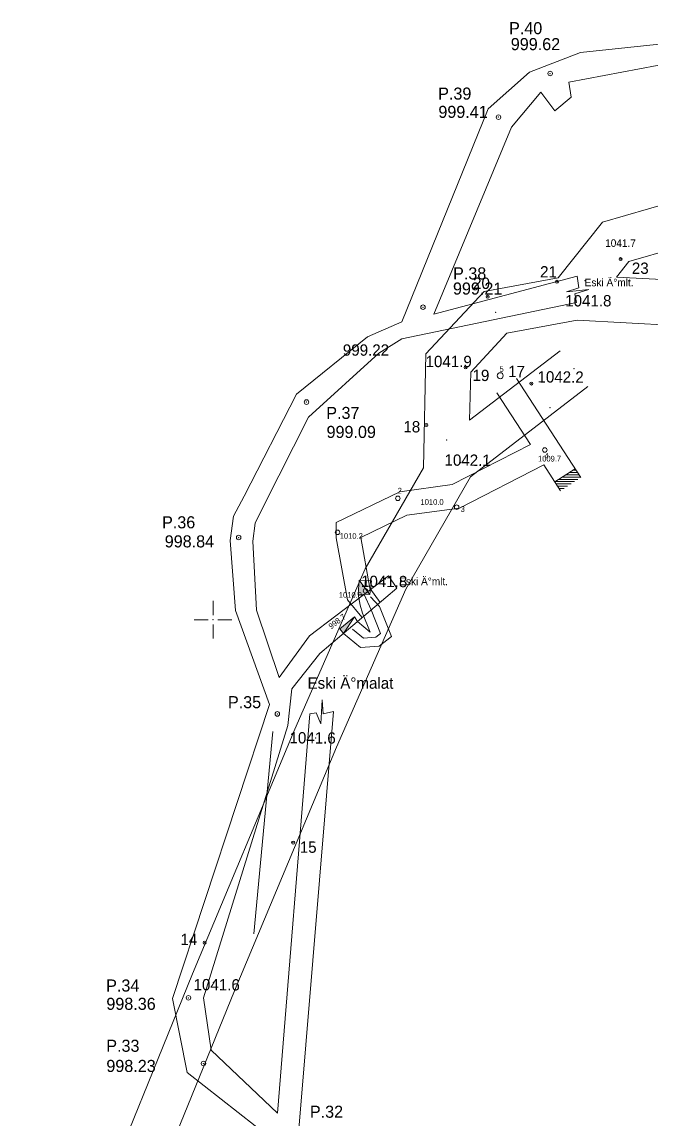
# Model space of a CAD drawing. Header units: millimetres. Extents: x 628903 to 629101, y 4089509 to 4089820.
# Drawn here: x 628937.3 to 628979.1, y 4089716.9 to 4089789.6 of the extents above; entities that cross this region are included whole.
import ezdxf

# ---------------------------------------------------------------- set-up
doc = ezdxf.new("R2010")
doc.units = ezdxf.units.MM
for name, color, linetype, lineweight, true_color in [('D_YOL', 7, 'Continuous', 0, 0xffffff), ('G_1010', 150, 'Continuous', 0, 0x007fff), ('G_1040', 94, 'Continuous', 0, 0x007f00), ('G_1040_POL', 3, 'Continuous', 0, 0x00ff00), ('G_995', 7, 'Continuous', 0, 0xffffff), ('P_DTY', 7, 'Continuous', 0, 0xffffff)]:
    doc.layers.add(name, color=color, linetype=linetype, lineweight=lineweight, true_color=true_color)
doc.styles.add('textstyle129', font='txt')
doc.styles.add('textstyle130', font='txt')
doc.styles.add('textstyle131', font='txt')
doc.styles.add('textstyle132', font='txt')
doc.styles.add('textstyle133', font='txt')
doc.styles.add('textstyle136', font='txt')
doc.styles.add('textstyle137', font='txt')
doc.styles.add('textstyle138', font='txt')
doc.styles.add('textstyle14', font='txt')
doc.styles.add('textstyle140', font='txt')
doc.styles.add('textstyle141', font='txt')
doc.styles.add('textstyle142', font='txt')
doc.styles.add('textstyle143', font='txt')
doc.styles.add('textstyle144', font='txt')
doc.styles.add('textstyle145', font='txt')
doc.styles.add('textstyle146', font='txt')
doc.styles.add('textstyle148', font='txt')
doc.styles.add('textstyle15', font='txt')
doc.styles.add('textstyle16', font='txt')
doc.styles.add('textstyle42', font='txt')
doc.styles.add('textstyle43', font='txt')
doc.styles.add('textstyle44', font='txt')
doc.styles.add('textstyle45', font='txt')
doc.styles.add('textstyle46', font='txt')
doc.styles.add('textstyle47', font='txt')
doc.styles.add('textstyle48', font='txt')
doc.styles.add('textstyle49', font='txt')
doc.styles.add('textstyle50', font='txt')
doc.styles.add('textstyle51', font='txt')
doc.styles.add('textstyle52', font='txt')
doc.styles.add('textstyle53', font='txt')
doc.styles.add('textstyle54', font='txt')
doc.styles.add('textstyle55', font='txt')
doc.styles.add('textstyle57', font='txt')
doc.styles.add('textstyle58', font='txt')
doc.styles.add('textstyle59', font='txt')
doc.styles.add('textstyle69', font='txt')
doc.styles.add('textstyle70', font='txt')
doc.styles.add('textstyle71', font='txt')
doc.styles.add('textstyle72', font='txt')
doc.styles.add('textstyle73', font='txt')
doc.styles.add('textstyle74', font='txt')
doc.styles.add('textstyle75', font='txt')
doc.styles.add('textstyle76', font='txt')
doc.styles.add('textstyle77', font='txt')
doc.styles.add('textstyle78', font='txt')

# ---------------------------------------------------------------- blocks, each defined once
blk = doc.blocks.new('240')
at = {"layer": 'P_DTY', "lineweight": 0}
for p, q in [((0, 1.25), (0, 0.3125)), ((-1.25, 0), (-0.3125, 0)), ((0.3125, 0), (1.25, 0)), ((0, -0.3125), (0, -1.25))]:
    blk.add_line(p, q, dxfattribs=at)
blk.add_point((0, 0), dxfattribs=at)

msp = doc.modelspace()

# ---------------------------------------------------------------- hatches: boundary and pattern name
at = {"layer": 'G_1010', "lineweight": 0}
for points in [[(628959.696, 4089752.629), (628959.618, 4089751.691), (628960.41, 4089751.671)], [(628958.406, 4089749.394), (628958.653, 4089749.084), (628959.386, 4089750.188)]]:
    msp.add_hatch(color=256, dxfattribs=at).paths.add_polyline_path(points)

# ---------------------------------------------------------------- linework, layer by layer
at = {"layer": 'D_YOL', "lineweight": 0}
msp.add_line((628952.706, 4089729.173), (628953.964, 4089742.598), dxfattribs=at)
at = {"layer": 'G_1010', "lineweight": 0}
for p, q in [((628970.129, 4089765.98), (628974.394, 4089759.426)), ((628968.826, 4089765.048), (628971.058, 4089761.619)), ((628965.868, 4089758.953), (628971.058, 4089761.619)), ((628966.355, 4089757.405), (628971.935, 4089760.271)), ((628971.935, 4089760.271), (628973.053, 4089758.554)), ((628972.673, 4089759.137), (628974.014, 4089760.01)), ((628973.621, 4089759.754), (628974.181, 4089759.754)), ((628973.851, 4089759.904), (628974.083, 4089759.904)), ((628972.699, 4089759.154), (628973.975, 4089759.154)), ((628972.76, 4089759.004), (628973.744, 4089759.004)), ((628972.929, 4089759.304), (628974.205, 4089759.304)), ((628973.16, 4089759.454), (628974.376, 4089759.454)), ((628973.39, 4089759.604), (628974.278, 4089759.604)), ((628958.179, 4089756.435), (628962.385, 4089758.481)), ((628962.385, 4089758.481), (628965.868, 4089758.953)), ((628972.858, 4089758.854), (628973.514, 4089758.854)), ((628972.955, 4089758.704), (628973.283, 4089758.704)), ((628959.801, 4089755.445), (628962.854, 4089756.93)), ((628962.854, 4089756.93), (628966.355, 4089757.405)), ((628958.179, 4089755.427), (628958.179, 4089756.435)), ((628958.915, 4089751.329), (628958.179, 4089755.427)), ((628960.402, 4089752.096), (628959.801, 4089755.445)), ((628959.696, 4089752.629), (628960.517, 4089752.571)), ((628960.517, 4089752.571), (628960.41, 4089751.671)), ((628960.402, 4089752.096), (628961.093, 4089751.146)), ((628958.915, 4089751.329), (628959.881, 4089750.173)), ((628959.755, 4089750.97), (628959.618, 4089751.691)), ((628960.48, 4089750.653), (628960.027, 4089751.677)), ((628961.036, 4089750.878), (628960.455, 4089751.512)), ((628959.924, 4089750.428), (628959.755, 4089750.97)), ((628959.924, 4089750.428), (628960.431, 4089749.171)), ((628960.48, 4089750.653), (628961.114, 4089749.083)), ((628961.036, 4089750.878), (628961.841, 4089748.886)), ((628959.386, 4089750.188), (628959.583, 4089749.873)), ((628959.583, 4089749.873), (628960.431, 4089749.171)), ((628958.653, 4089749.084), (628959.776, 4089748.155)), ((628959.242, 4089749.376), (628959.972, 4089748.772)), ((628959.972, 4089748.772), (628960.793, 4089748.835)), ((628960.793, 4089748.835), (628961.114, 4089749.083)), ((628961.018, 4089748.25), (628961.841, 4089748.886)), ((628959.776, 4089748.155), (628961.018, 4089748.25))]:
    msp.add_line(p, q, dxfattribs=at)
for points in [[(628959.696, 4089752.629), (628959.618, 4089751.691), (628960.41, 4089751.671), (628959.696, 4089752.629)], [(628958.406, 4089749.394), (628958.653, 4089749.084), (628959.386, 4089750.188), (628958.406, 4089749.394)]]:
    msp.add_lwpolyline(points, close=True, dxfattribs=at)
for centre, radius in [((628969.048, 4089766.171), 0.2), ((628972.003, 4089761.25), 0.15), ((628962.257, 4089758.048), 0.15), ((628966.164, 4089757.463), 0.15), ((628958.261, 4089755.791), 0.15), ((628960.112, 4089751.91), 0.15)]:
    msp.add_circle(centre, radius, dxfattribs=at)
for p in [(628960.027, 4089751.677), (628960.48, 4089750.653)]:
    msp.add_point(p, dxfattribs=at)
at = {"layer": 'G_1040', "lineweight": 0}
for p, q in [((628975.832, 4089776.355), (628980.411, 4089777.674)), ((628972.902, 4089772.668), (628975.832, 4089776.355)), ((628977.584, 4089773.737), (628980.913, 4089774.696)), ((628976.769, 4089772.712), (628977.584, 4089773.737)), ((628967.979, 4089771.758), (628972.902, 4089772.668)), ((628976.769, 4089772.712), (628999.787, 4089771.456)), ((628964.117, 4089767.623), (628967.979, 4089771.758)), ((628969.496, 4089768.988), (628974.161, 4089769.85)), ((628974.161, 4089769.85), (628999.623, 4089768.461)), ((628967.091, 4089766.412), (628969.496, 4089768.988)), ((628967.022, 4089763.222), (628973.021, 4089767.833)), ((628963.953, 4089760.071), (628964.117, 4089767.623)), ((628967.022, 4089763.222), (628967.091, 4089766.412)), ((628967.073, 4089759.478), (628974.849, 4089765.455)), ((628960.097, 4089753.375), (628963.953, 4089760.071)), ((628962.778, 4089752.019), (628967.073, 4089759.478)), ((628955.427, 4089742.741), (628960.097, 4089753.375)), ((628958.184, 4089741.559), (628962.778, 4089752.019)), ((628948.643, 4089726.538), (628955.427, 4089742.741)), ((628951.416, 4089725.394), (628958.184, 4089741.559)), ((628937.327, 4089698.71), (628948.643, 4089726.538)), ((628940.087, 4089697.535), (628951.416, 4089725.394))]:
    msp.add_line(p, q, dxfattribs=at)
for p in [(628976.708, 4089775.046), (628974.67, 4089772.482), (628974.064, 4089771.357), (628968.738, 4089770.373), (628965.604, 4089767.018), (628973.935, 4089766.644), (628972.351, 4089764.065), (628965.493, 4089761.913), (628966.423, 4089760.409), (628961.437, 4089752.697), (628956.806, 4089742.15), (628950.029, 4089725.966)]:
    msp.add_point(p, dxfattribs=at)
at = {"layer": 'G_1040_POL', "lineweight": 0}
for centre in [(628977.029, 4089773.901), (628972.807, 4089772.403), (628968.212, 4089771.405), (628966.747, 4089766.723), (628971.113, 4089765.653), (628964.145, 4089762.903), (628955.316, 4089735.224), (628949.437, 4089728.591)]:
    msp.add_circle(centre, 0.1, dxfattribs=at)
for p in [(628977.029, 4089773.901), (628972.807, 4089772.403), (628968.212, 4089771.405), (628966.747, 4089766.723), (628971.113, 4089765.653), (628964.145, 4089762.903), (628955.316, 4089735.224), (628949.437, 4089728.591)]:
    msp.add_point(p, dxfattribs=at)
at = {"layer": 'G_995', "lineweight": 0}
for p, q in [((628974.369, 4089787.59), (628981.741, 4089788.391)), ((628970.98, 4089786.299), (628974.369, 4089787.59)), ((628973.598, 4089785.624), (628980.625, 4089786.963)), ((628968.245, 4089783.872), (628970.98, 4089786.299)), ((628973.752, 4089784.647), (628973.598, 4089785.624)), ((628969.787, 4089782.639), (628971.737, 4089784.969)), ((628971.737, 4089784.969), (628972.673, 4089783.722)), ((628972.673, 4089783.722), (628973.752, 4089784.647)), ((628962.526, 4089769.754), (628968.245, 4089783.872)), ((628969.787, 4089782.639), (628964.652, 4089770.246)), ((628964.652, 4089770.246), (628974.155, 4089772.772)), ((628974.155, 4089772.772), (628974.258, 4089772.001)), ((628974.258, 4089772.001), (628973.436, 4089771.744)), ((628973.436, 4089771.744), (628974.926, 4089771.898)), ((628974.926, 4089771.898), (628974.001, 4089771.59)), ((628974.001, 4089771.59), (628974.104, 4089771.025)), ((628974.104, 4089771.025), (628962.53, 4089768.629)), ((628960.238, 4089768.75), (628962.526, 4089769.754)), ((628955.533, 4089764.96), (628960.238, 4089768.75)), ((628960.989, 4089767.675), (628962.53, 4089768.629)), ((628956.343, 4089763.418), (628960.989, 4089767.675)), ((628952.076, 4089758.189), (628955.533, 4089764.96)), ((628953.361, 4089757.577), (628956.343, 4089763.418)), ((628951.359, 4089756.859), (628952.076, 4089758.189)), ((628952.799, 4089756.408), (628953.361, 4089757.577)), ((628951.13, 4089755.244), (628951.359, 4089756.859)), ((628952.652, 4089755.197), (628952.799, 4089756.408)), ((628951.491, 4089750.613), (628951.13, 4089755.244)), ((628952.88, 4089750.644), (628952.652, 4089755.197)), ((628961.644, 4089752.898), (628956.397, 4089748.938)), ((628962.195, 4089752.09), (628961.644, 4089752.898)), ((628957.093, 4089747.759), (628962.195, 4089752.09)), ((628953.739, 4089744.386), (628951.491, 4089750.613)), ((628954.39, 4089746.173), (628952.88, 4089750.644)), ((628956.397, 4089748.938), (628954.39, 4089746.173)), ((628955.22, 4089745.417), (628957.093, 4089747.759)), ((628954.971, 4089742.98), (628955.22, 4089745.417)), ((628957.247, 4089744.697), (628957.144, 4089743.104)), ((628957.298, 4089743.772), (628957.247, 4089744.697)), ((628947.324, 4089724.901), (628953.739, 4089744.386)), ((628956.424, 4089743.772), (628954.27, 4089717.291)), ((628955.69, 4089716.236), (628957.999, 4089743.918)), ((628956.836, 4089743.824), (628956.424, 4089743.772)), ((628957.144, 4089743.104), (628956.836, 4089743.824)), ((628957.999, 4089743.918), (628957.298, 4089743.772)), ((628949.369, 4089724.942), (628954.971, 4089742.98)), ((628948.293, 4089719.986), (628947.324, 4089724.901)), ((628949.886, 4089721.477), (628949.369, 4089724.942)), ((628949.886, 4089721.477), (628954.27, 4089717.291)), ((628953.925, 4089715.577), (628948.293, 4089719.986))]:
    msp.add_line(p, q, dxfattribs=at)
for centre in [(628972.358, 4089786.205), (628968.932, 4089783.313), (628963.929, 4089770.713), (628956.2, 4089764.426), (628951.699, 4089755.449), (628954.262, 4089743.756), (628948.371, 4089724.934), (628949.364, 4089720.583)]:
    msp.add_circle(centre, 0.15, dxfattribs=at)
for p in [(628972.358, 4089786.205), (628968.932, 4089783.313), (628963.929, 4089770.713), (628956.2, 4089764.426), (628951.699, 4089755.449), (628954.262, 4089743.756), (628948.371, 4089724.934), (628949.364, 4089720.583)]:
    msp.add_point(p, dxfattribs=at)

# ---------------------------------------------------------------- block references
at = {"layer": 'P_DTY', "lineweight": 0}
msp.add_blockref('240', (628950, 4089750), dxfattribs=at)

# ---------------------------------------------------------------- texts
at = {"layer": 'G_1010', "lineweight": 0}
for s, style, p in [('5', 'textstyle73', (628969.004, 4089766.429)), ('1009.7', 'textstyle77', (628971.554, 4089760.488)), ('4', 'textstyle72', (628971.982, 4089760.671)), ('2', 'textstyle70', (628962.246, 4089758.367)), ('1010.0', 'textstyle78', (628963.761, 4089757.615)), ('3', 'textstyle71', (628966.418, 4089757.15)), ('1010.2', 'textstyle74', (628958.403, 4089755.362)), ('1', 'textstyle69', (628960.051, 4089752.174)), ('1010.9', 'textstyle75', (628958.347, 4089751.453))]:
    msp.add_text(s, height=0.375, dxfattribs=dict(at, style=style)).set_placement(p)
at = {"layer": 'G_1010', "lineweight": 0, "style": 'textstyle76'}
msp.add_text('998.7', height=0.375, rotation=37.3332, dxfattribs=at).set_placement((628957.843, 4089749.357))
at = {"layer": 'G_1040', "lineweight": 0}
for s, height, style, p in [('1041.7', 0.5, 'textstyle146', (628976.004, 4089774.712)), ('1041.8', 0.75, 'textstyle145', (628973.358, 4089770.766)), ('1041.9', 0.75, 'textstyle144', (628964.096, 4089766.744))]:
    msp.add_text(s, height=height, dxfattribs=dict(at, style=style)).set_placement(p)
for s, style, p in [('1042.2', 'textstyle133', (628971.518, 4089765.725)), ('1042.1', 'textstyle132', (628965.352, 4089760.212)), ('1041.8', 'textstyle131', (628959.815, 4089752.173)), ('1041.6', 'textstyle130', (628955.071, 4089741.805)), ('1041.6', 'textstyle129', (628948.709, 4089725.441))]:
    msp.add_text(s, height=0.7499, rotation=359.65634, dxfattribs=dict(at, style=style)).set_placement(p)
at = {"layer": 'G_1040_POL', "lineweight": 0, "style": 'textstyle148'}
msp.add_text('23', height=0.75, dxfattribs=at).set_placement((628977.779, 4089772.924))
at = {"layer": 'G_1040_POL', "lineweight": 0}
for s, style, p in [('21', 'textstyle143', (628971.691, 4089772.689)), ('20', 'textstyle142', (628967.247, 4089771.932)), ('19', 'textstyle141', (628967.211, 4089765.825)), ('17', 'textstyle138', (628969.568, 4089766.081)), ('18', 'textstyle140', (628962.625, 4089762.419)), ('15', 'textstyle137', (628955.754, 4089734.555)), ('14', 'textstyle136', (628947.839, 4089728.436))]:
    msp.add_text(s, height=0.7499, rotation=359.65634, dxfattribs=dict(at, style=style)).set_placement(p)
at = {"layer": 'G_995', "lineweight": 13}
for s, height, style, p in [('P.40', 0.8, 'textstyle59', (628969.636, 4089788.811)), ('999.62', 0.8, 'textstyle54', (628969.75, 4089787.753)), ('P.39', 0.8, 'textstyle58', (628964.933, 4089784.475)), ('999.41', 0.8, 'textstyle57', (628964.948, 4089783.262)), ('P.38', 0.8, 'textstyle55', (628965.922, 4089772.555)), ('999.21', 0.8, 'textstyle51', (628965.915, 4089771.552)), ('Eski Ä°mlt.', 0.5, 'textstyle16', (628974.65, 4089772.103)), ('999.22', 0.75, 'textstyle50', (628958.613, 4089767.5)), ('P.37', 0.8, 'textstyle53', (628957.512, 4089763.307)), ('999.09', 0.8, 'textstyle48', (628957.531, 4089762.046)), ('P.36', 0.8, 'textstyle52', (628946.621, 4089756.057)), ('998.84', 0.8, 'textstyle45', (628946.798, 4089754.793)), ('Eski Ä°mlt.', 0.5, 'textstyle15', (628962.349, 4089752.29)), ('Eski Ä°malat', 0.75, 'textstyle14', (628956.268, 4089745.424)), ('P.35', 0.8, 'textstyle49', (628950.991, 4089744.135)), ('P.34', 0.8, 'textstyle47', (628942.913, 4089725.353)), ('998.36', 0.8, 'textstyle46', (628942.927, 4089724.141)), ('P.33', 0.8, 'textstyle44', (628942.921, 4089721.36)), ('998.23', 0.8, 'textstyle43', (628942.927, 4089720.024)), ('P.32', 0.8, 'textstyle42', (628956.424, 4089716.988))]:
    msp.add_text(s, height=height, dxfattribs=dict(at, style=style)).set_placement(p)

doc.saveas('drawing.dxf')
